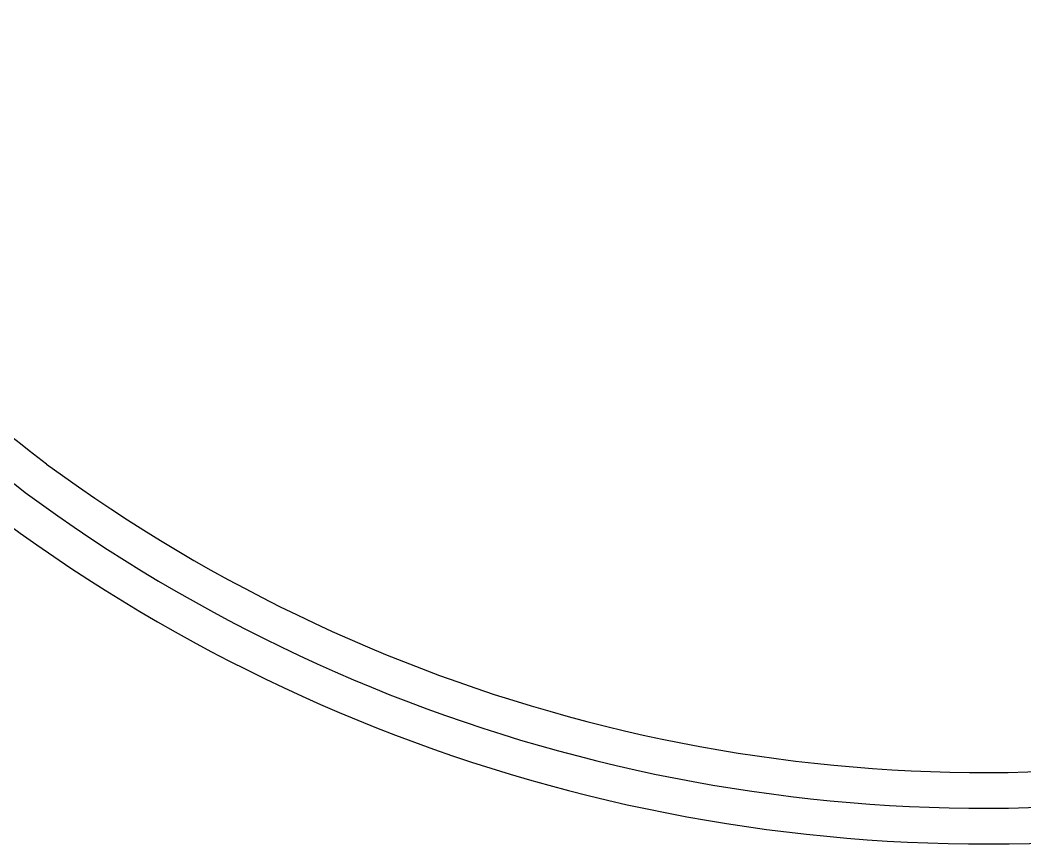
# Model space of a CAD drawing. Header units: millimetres. Extents: x 832728086 to 834530684, y 817551485 to 818349469.
# Drawn here: x 832728262.971 to 832728267.894, y 817960478.936 to 817960482.974 of the extents above; entities that cross this region are included whole.
import ezdxf

# ---------------------------------------------------------------- set-up
doc = ezdxf.new("R2010")
doc.units = ezdxf.units.MM
doc.header["$LTSCALE"] = 100
doc.layers.add('000-Tactile-l', color=8, linetype='Continuous')

# ---------------------------------------------------------------- blocks, each defined once
blk = doc.blocks.new('tactile')
at = {"layer": '000-Tactile-l', "ltscale": 5e-05}
for centre, radius, start, end in [((834194.3077, 818037.55), 96.934, 230.079516, 232.127546), ((834194.3077, 818037.55), 97.109, 230.079196, 232.128875), ((834139.3993, 817967.2738), 7.7535, 233.60997, 278.61119), ((834139.3993, 817967.2738), 7.9285, 233.59352, 278.61119), ((834139.3993, 817967.2738), 8.1035, 233.57763, 278.61119)]:
    blk.add_arc(centre, radius, start, end, dxfattribs=at)

msp = doc.modelspace()

# ---------------------------------------------------------------- block references
at = {"layer": '000-Tactile-l'}
msp.add_blockref('tactile', (831894128.3015, 817142519.7659), dxfattribs=at)

doc.saveas('drawing.dxf')
